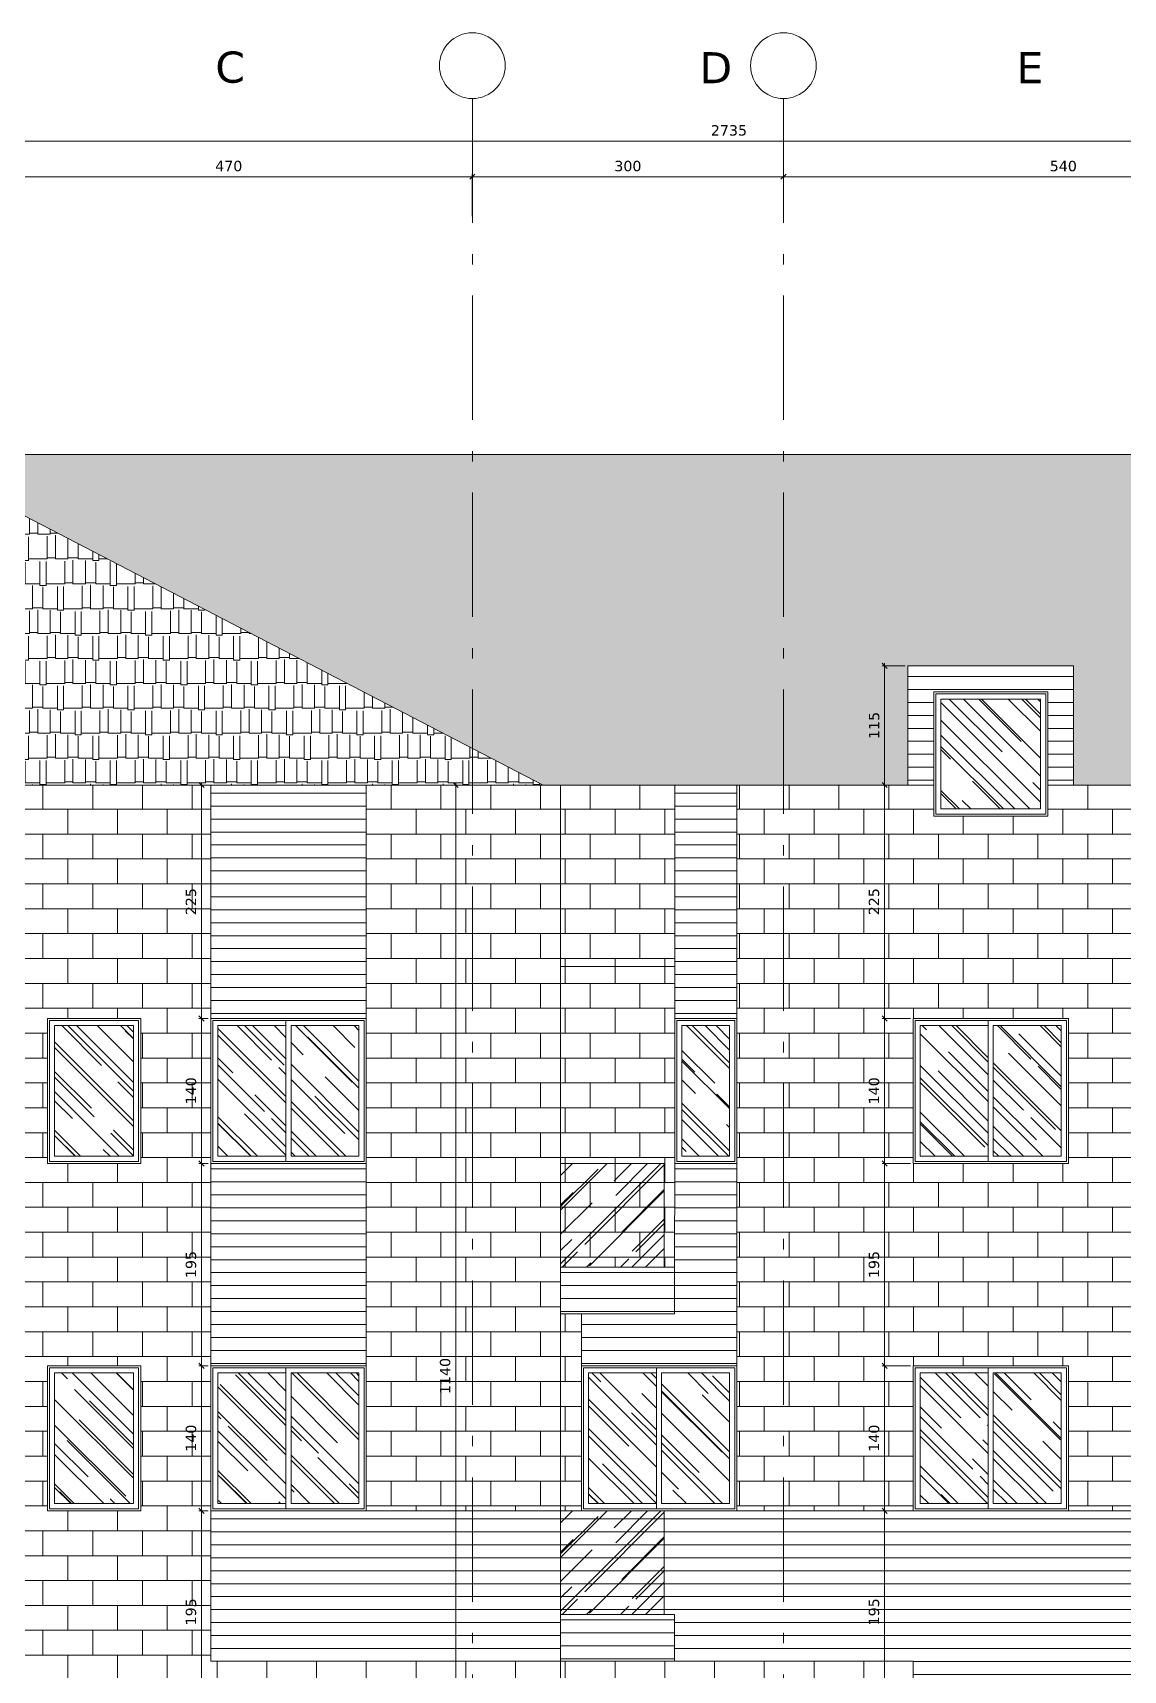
# Model space of a CAD drawing. Header units: inches. Extents: x -48 to 777, y -156 to 510.
# Drawn here: x 356.78 to 367.3, y 4.42 to 20.21 of the extents above; entities that cross this region are included whole.
import ezdxf

# ---------------------------------------------------------------- set-up
doc = ezdxf.new("R2010")
doc.units = ezdxf.units.IN
doc.header["$MEASUREMENT"] = 0
doc.linetypes.add('ACAD_ISO10W100', pattern=[18, 12, -3, 0, -3])
doc.layers.get('Defpoints').update_dxf_attribs({"lineweight": 5})
for name, color, linetype, lineweight in [('A-ANNOTATION', 34, 'Continuous', 5), ('A-AXIS ST', 251, 'ACAD_ISO10W100', 5), ('A-DIM', 9, 'Continuous', 5), ('A-WINDOWS', 4, 'Continuous', 20), ('D-GLASS', 171, 'Continuous', 20), ('D-STONE', 52, 'Continuous', 20), ('D-WOOD', 32, 'Continuous', 20), ('H-GLASS', 111, 'Continuous', 5), ('H-WOOD', 26, 'Continuous', 5)]:
    doc.layers.add(name, color=color, linetype=linetype, lineweight=lineweight)
doc.layers.add('H-STONE', color=7, linetype='Continuous', lineweight=5, true_color=0xc8bd6a)
doc.layers.add('HH-DARK GREY', color=7, linetype='Continuous', lineweight=5, true_color=0x404040)
doc.styles.add('ROMAND', font='verdana.ttf')
doc.dimstyles.new('M-1.50', dxfattribs={"dimtxt": 0.1, "dimasz": 0.05, "dimexe": 0.025, "dimexo": 0.025, "dimgap": 0.05, "dimtad": 1, "dimlfac": 100, "dimrnd": 0.5, "dimzin": 9, "dimdsep": 46, "dimtxsty": 'ROMAND', "dimblk": 'OBLIQUE', "dimcen": 1, "dimdle": 0.025, "dimclrd": 256, "dimclre": 256, "dimclrt": 2, "dimadec": 0, "dimazin": 0, "dimtfac": 0.666667, "dimtmove": 2, "dimatfit": 3, "dimfxl": 0.04, "dimtolj": 1, "dimtzin": 5, "dimlwd": -1, "dimlwe": -1, "dimarcsym": 0})
pattern_1 = [(0, (0, 96.73333), (0.51, 0.24), [0.12, -0.1, 0.14, -0.06, 0.18, -0.08]), (0, (0.12, 96.74333), (0.51, 0.24), [0.1, -0.38, 0.08, -0.12]), (0, (0.36, 96.71833), (0.51, 0.24), [0.06, -0.62]), (90, (0, 96.73333), (-0.17, 0.24), [0.23, -0.73]), (90, (0.12, 96.73333), (-0.17, 0.24), [0.225, -0.735]), (90, (0.22, 96.73333), (-0.17, 0.24), [0.21, -0.75]), (90, (0.36, 96.71833), (-0.17, 0.24), [0.23, -0.73]), (90, (0.42, 96.71833), (-0.17, 0.24), [0.23, -0.73]), (90, (0.6, 96.73333), (-0.17, 0.24), [0.22, -0.74])]

# ---------------------------------------------------------------- blocks, each defined once
blk = doc.blocks.new('_Oblique')
at = {"color": 0, "linetype": 'ByBlock', "lineweight": -2}
blk.add_line((-0.5, -0.5), (0.5, 0.5), dxfattribs=at)
blk = doc.blocks.new('*D669')
at = {"layer": 'A-DIM', "transparency": 16777216}
for p, q in [((365.2, 14.103), (364.976, 14.103)), ((365.001, 14.128), (365.001, 12.928)), ((365.2, 12.953), (364.976, 12.953))]:
    blk.add_line(p, q, dxfattribs=at)
at = {"layer": 'Defpoints', "color": 0, "transparency": 16777216}
for p in [(365.225, 14.103), (365.001, 12.953), (365.225, 12.953)]:
    blk.add_point(p, dxfattribs=at)
at = {"layer": 'A-DIM', "transparency": 16777216, "xscale": 0.05, "yscale": 0.05, "zscale": 0.05}
for p, rotation in [((365.001, 14.103), 90), ((365.001, 12.953), 270)]:
    blk.add_blockref('_Oblique', p, dxfattribs=dict(at, rotation=rotation))
at = {"layer": 'A-DIM', "color": 2, "transparency": 16777216, "insert": (364.9, 13.528), "char_height": 0.1, "attachment_point": 5, "rotation": 90, "style": 'ROMAND'}
blk.add_mtext('\\A1;115', dxfattribs=at)
blk = doc.blocks.new('*D670')
at = {"layer": 'A-DIM', "transparency": 16777216}
for p, q in [((365.2, 12.953), (364.976, 12.953)), ((365.001, 12.978), (365.001, 10.677)), ((365.25, 10.702), (364.976, 10.702))]:
    blk.add_line(p, q, dxfattribs=at)
at = {"layer": 'Defpoints', "color": 0, "transparency": 16777216}
for p in [(365.225, 12.953), (365.001, 10.702), (365.275, 10.702)]:
    blk.add_point(p, dxfattribs=at)
at = {"layer": 'A-DIM', "transparency": 16777216, "xscale": 0.05, "yscale": 0.05, "zscale": 0.05}
for p, rotation in [((365.001, 12.953), 90), ((365.001, 10.702), 270)]:
    blk.add_blockref('_Oblique', p, dxfattribs=dict(at, rotation=rotation))
at = {"layer": 'A-DIM', "color": 2, "transparency": 16777216, "insert": (364.899, 11.828), "char_height": 0.1, "attachment_point": 5, "rotation": 90, "style": 'ROMAND'}
blk.add_mtext('\\A1;225', dxfattribs=at)
blk = doc.blocks.new('*D671')
at = {"layer": 'A-DIM', "transparency": 16777216}
for p, q in [((365.25, 10.702), (364.976, 10.702)), ((365.001, 10.727), (365.001, 9.278)), ((365.25, 9.303), (364.976, 9.303))]:
    blk.add_line(p, q, dxfattribs=at)
at = {"layer": 'Defpoints', "color": 0, "transparency": 16777216}
for p in [(365.275, 10.702), (365.001, 9.303), (365.275, 9.303)]:
    blk.add_point(p, dxfattribs=at)
at = {"layer": 'A-DIM', "transparency": 16777216, "xscale": 0.05, "yscale": 0.05, "zscale": 0.05}
for p, rotation in [((365.001, 10.702), 90), ((365.001, 9.303), 270)]:
    blk.add_blockref('_Oblique', p, dxfattribs=dict(at, rotation=rotation))
at = {"layer": 'A-DIM', "color": 2, "transparency": 16777216, "insert": (364.899, 10.003), "char_height": 0.1, "attachment_point": 5, "rotation": 90, "style": 'ROMAND'}
blk.add_mtext('\\A1;140', dxfattribs=at)
blk = doc.blocks.new('*D672')
at = {"layer": 'A-DIM', "transparency": 16777216}
for p, q in [((365.001, 9.328), (365.001, 7.327)), ((365.25, 9.303), (364.976, 9.303)), ((365.25, 7.352), (364.976, 7.352))]:
    blk.add_line(p, q, dxfattribs=at)
at = {"layer": 'Defpoints', "color": 0, "transparency": 16777216}
for p in [(365.275, 9.303), (365.001, 7.352), (365.275, 7.352)]:
    blk.add_point(p, dxfattribs=at)
at = {"layer": 'A-DIM', "transparency": 16777216, "xscale": 0.05, "yscale": 0.05, "zscale": 0.05}
for p, rotation in [((365.001, 9.303), 90), ((365.001, 7.352), 270)]:
    blk.add_blockref('_Oblique', p, dxfattribs=dict(at, rotation=rotation))
at = {"layer": 'A-DIM', "color": 2, "transparency": 16777216, "insert": (364.899, 8.328), "char_height": 0.1, "attachment_point": 5, "rotation": 90, "style": 'ROMAND'}
blk.add_mtext('\\A1;195', dxfattribs=at)
blk = doc.blocks.new('*D673')
at = {"layer": 'A-DIM', "transparency": 16777216}
for p, q in [((365.25, 7.352), (364.976, 7.352)), ((365.001, 7.377), (365.001, 5.928)), ((365.25, 5.953), (364.976, 5.953))]:
    blk.add_line(p, q, dxfattribs=at)
at = {"layer": 'Defpoints', "color": 0, "transparency": 16777216}
for p in [(365.275, 7.352), (365.001, 5.953), (365.275, 5.953)]:
    blk.add_point(p, dxfattribs=at)
at = {"layer": 'A-DIM', "transparency": 16777216, "xscale": 0.05, "yscale": 0.05, "zscale": 0.05}
for p, rotation in [((365.001, 7.352), 90), ((365.001, 5.953), 270)]:
    blk.add_blockref('_Oblique', p, dxfattribs=dict(at, rotation=rotation))
at = {"layer": 'A-DIM', "color": 2, "transparency": 16777216, "insert": (364.899, 6.653), "char_height": 0.1, "attachment_point": 5, "rotation": 90, "style": 'ROMAND'}
blk.add_mtext('\\A1;140', dxfattribs=at)
blk = doc.blocks.new('*D674')
at = {"layer": 'A-DIM', "transparency": 16777216}
for p, q in [((365.25, 5.953), (364.976, 5.953)), ((365.001, 5.978), (365.001, 3.978)), ((365.25, 4.003), (364.976, 4.003))]:
    blk.add_line(p, q, dxfattribs=at)
at = {"layer": 'Defpoints', "color": 0, "transparency": 16777216}
for p in [(365.275, 5.953), (365.001, 4.003), (365.275, 4.003)]:
    blk.add_point(p, dxfattribs=at)
at = {"layer": 'A-DIM', "transparency": 16777216, "xscale": 0.05, "yscale": 0.05, "zscale": 0.05}
for p, rotation in [((365.001, 5.953), 90), ((365.001, 4.003), 270)]:
    blk.add_blockref('_Oblique', p, dxfattribs=dict(at, rotation=rotation))
at = {"layer": 'A-DIM', "color": 2, "transparency": 16777216, "insert": (364.899, 4.978), "char_height": 0.1, "attachment_point": 5, "rotation": 90, "style": 'ROMAND'}
blk.add_mtext('\\A1;195', dxfattribs=at)
blk = doc.blocks.new('*D687')
at = {"layer": 'A-DIM', "transparency": 16777216}
for p, q in [((358.474, 12.953), (358.386, 12.953)), ((358.411, 12.978), (358.411, 10.677)), ((358.474, 10.702), (358.386, 10.702))]:
    blk.add_line(p, q, dxfattribs=at)
at = {"layer": 'Defpoints', "color": 0, "transparency": 16777216}
for p in [(358.499, 12.953), (358.411, 10.702), (358.499, 10.702)]:
    blk.add_point(p, dxfattribs=at)
at = {"layer": 'A-DIM', "transparency": 16777216, "xscale": 0.05, "yscale": 0.05, "zscale": 0.05}
for p, rotation in [((358.411, 12.953), 90), ((358.411, 10.702), 270)]:
    blk.add_blockref('_Oblique', p, dxfattribs=dict(at, rotation=rotation))
at = {"layer": 'A-DIM', "color": 2, "transparency": 16777216, "insert": (358.309, 11.828), "char_height": 0.1, "attachment_point": 5, "rotation": 90, "style": 'ROMAND'}
blk.add_mtext('\\A1;225', dxfattribs=at)
blk = doc.blocks.new('*D688')
at = {"layer": 'A-DIM', "transparency": 16777216}
for p, q in [((358.474, 10.702), (358.386, 10.702)), ((358.411, 10.727), (358.411, 9.278)), ((358.474, 9.303), (358.386, 9.303))]:
    blk.add_line(p, q, dxfattribs=at)
at = {"layer": 'Defpoints', "color": 0, "transparency": 16777216}
for p in [(358.499, 10.702), (358.411, 9.303), (358.499, 9.303)]:
    blk.add_point(p, dxfattribs=at)
at = {"layer": 'A-DIM', "transparency": 16777216, "xscale": 0.05, "yscale": 0.05, "zscale": 0.05}
for p, rotation in [((358.411, 10.702), 90), ((358.411, 9.303), 270)]:
    blk.add_blockref('_Oblique', p, dxfattribs=dict(at, rotation=rotation))
at = {"layer": 'A-DIM', "color": 2, "transparency": 16777216, "insert": (358.309, 10.003), "char_height": 0.1, "attachment_point": 5, "rotation": 90, "style": 'ROMAND'}
blk.add_mtext('\\A1;140', dxfattribs=at)
blk = doc.blocks.new('*D689')
at = {"layer": 'A-DIM', "transparency": 16777216}
for p, q in [((358.411, 9.328), (358.411, 7.327)), ((358.474, 9.303), (358.386, 9.303)), ((358.474, 7.352), (358.386, 7.352))]:
    blk.add_line(p, q, dxfattribs=at)
at = {"layer": 'Defpoints', "color": 0, "transparency": 16777216}
for p in [(358.499, 9.303), (358.411, 7.352), (358.499, 7.352)]:
    blk.add_point(p, dxfattribs=at)
at = {"layer": 'A-DIM', "transparency": 16777216, "xscale": 0.05, "yscale": 0.05, "zscale": 0.05}
for p, rotation in [((358.411, 9.303), 90), ((358.411, 7.352), 270)]:
    blk.add_blockref('_Oblique', p, dxfattribs=dict(at, rotation=rotation))
at = {"layer": 'A-DIM', "color": 2, "transparency": 16777216, "insert": (358.309, 8.328), "char_height": 0.1, "attachment_point": 5, "rotation": 90, "style": 'ROMAND'}
blk.add_mtext('\\A1;195', dxfattribs=at)
blk = doc.blocks.new('*D690')
at = {"layer": 'A-DIM', "transparency": 16777216}
for p, q in [((358.474, 7.352), (358.386, 7.352)), ((358.411, 7.377), (358.411, 5.928)), ((358.474, 5.953), (358.386, 5.953))]:
    blk.add_line(p, q, dxfattribs=at)
at = {"layer": 'Defpoints', "color": 0, "transparency": 16777216}
for p in [(358.499, 7.352), (358.411, 5.953), (358.499, 5.953)]:
    blk.add_point(p, dxfattribs=at)
at = {"layer": 'A-DIM', "transparency": 16777216, "xscale": 0.05, "yscale": 0.05, "zscale": 0.05}
for p, rotation in [((358.411, 7.352), 90), ((358.411, 5.953), 270)]:
    blk.add_blockref('_Oblique', p, dxfattribs=dict(at, rotation=rotation))
at = {"layer": 'A-DIM', "color": 2, "transparency": 16777216, "insert": (358.309, 6.653), "char_height": 0.1, "attachment_point": 5, "rotation": 90, "style": 'ROMAND'}
blk.add_mtext('\\A1;140', dxfattribs=at)
blk = doc.blocks.new('*D691')
at = {"layer": 'A-DIM', "transparency": 16777216}
for p, q in [((358.474, 5.953), (358.386, 5.953)), ((358.411, 5.978), (358.411, 3.978)), ((358.474, 4.003), (358.386, 4.003))]:
    blk.add_line(p, q, dxfattribs=at)
at = {"layer": 'Defpoints', "color": 0, "transparency": 16777216}
for p in [(358.499, 5.953), (358.411, 4.003), (358.499, 4.003)]:
    blk.add_point(p, dxfattribs=at)
at = {"layer": 'A-DIM', "transparency": 16777216, "xscale": 0.05, "yscale": 0.05, "zscale": 0.05}
for p, rotation in [((358.411, 5.953), 90), ((358.411, 4.003), 270)]:
    blk.add_blockref('_Oblique', p, dxfattribs=dict(at, rotation=rotation))
at = {"layer": 'A-DIM', "color": 2, "transparency": 16777216, "insert": (358.309, 4.978), "char_height": 0.1, "attachment_point": 5, "rotation": 90, "style": 'ROMAND'}
blk.add_mtext('\\A1;195', dxfattribs=at)
blk = doc.blocks.new('*D694')
at = {"layer": 'A-DIM', "transparency": 16777216}
for p, q in [((360.132, 12.953), (360.888, 12.953)), ((360.863, 1.528), (360.863, 12.978)), ((358.543, 1.553), (360.888, 1.553))]:
    blk.add_line(p, q, dxfattribs=at)
at = {"layer": 'Defpoints', "color": 0, "transparency": 16777216}
for p in [(360.107, 12.953), (360.863, 12.953), (358.518, 1.553)]:
    blk.add_point(p, dxfattribs=at)
at = {"layer": 'A-DIM', "transparency": 16777216, "xscale": 0.05, "yscale": 0.05, "zscale": 0.05}
for p, rotation in [((360.863, 12.953), 90), ((360.863, 1.553), 270)]:
    blk.add_blockref('_Oblique', p, dxfattribs=dict(at, rotation=rotation))
at = {"layer": 'A-DIM', "color": 2, "transparency": 16777216, "insert": (360.761, 7.253), "char_height": 0.1, "attachment_point": 5, "rotation": 90, "style": 'ROMAND'}
blk.add_mtext('\\A1;1140', dxfattribs=at)
blk = doc.blocks.new('*D840')
at = {"layer": 'A-DIM', "transparency": 16777216}
for p, q in [((356.298, 18.821), (361.048, 18.821)), ((356.323, 18.647), (356.323, 18.846)), ((361.023, 18.441), (361.023, 18.846))]:
    blk.add_line(p, q, dxfattribs=at)
at = {"layer": 'Defpoints', "color": 0, "transparency": 16777216}
for p in [(361.023, 18.821), (356.323, 18.622), (361.023, 18.416)]:
    blk.add_point(p, dxfattribs=at)
at = {"layer": 'A-DIM', "transparency": 16777216, "xscale": 0.05, "yscale": 0.05, "zscale": 0.05, "rotation": 180}
blk.add_blockref('_Oblique', (356.323, 18.821), dxfattribs=at)
at = {"layer": 'A-DIM', "transparency": 16777216, "xscale": 0.05, "yscale": 0.05, "zscale": 0.05}
blk.add_blockref('_Oblique', (361.023, 18.821), dxfattribs=at)
at = {"layer": 'A-DIM', "color": 2, "transparency": 16777216, "insert": (358.673, 18.923), "char_height": 0.1, "attachment_point": 5, "style": 'ROMAND'}
blk.add_mtext('\\A1;470', dxfattribs=at)
blk = doc.blocks.new('*D841')
at = {"layer": 'A-DIM', "transparency": 16777216}
for p, q in [((360.998, 18.821), (364.05, 18.821)), ((361.023, 18.441), (361.023, 18.846)), ((364.025, 18.441), (364.025, 18.846))]:
    blk.add_line(p, q, dxfattribs=at)
at = {"layer": 'Defpoints', "color": 0, "transparency": 16777216}
for p in [(364.025, 18.821), (361.023, 18.416), (364.025, 18.416)]:
    blk.add_point(p, dxfattribs=at)
at = {"layer": 'A-DIM', "transparency": 16777216, "xscale": 0.05, "yscale": 0.05, "zscale": 0.05, "rotation": 180}
blk.add_blockref('_Oblique', (361.023, 18.821), dxfattribs=at)
at = {"layer": 'A-DIM', "transparency": 16777216, "xscale": 0.05, "yscale": 0.05, "zscale": 0.05}
blk.add_blockref('_Oblique', (364.025, 18.821), dxfattribs=at)
at = {"layer": 'A-DIM', "color": 2, "transparency": 16777216, "insert": (362.524, 18.923), "char_height": 0.1, "attachment_point": 5, "style": 'ROMAND'}
blk.add_mtext('\\A1;300', dxfattribs=at)
blk = doc.blocks.new('*D842')
at = {"layer": 'A-DIM', "transparency": 16777216}
for p, q in [((364, 18.821), (369.45, 18.821)), ((364.025, 18.441), (364.025, 18.846)), ((369.425, 18.441), (369.425, 18.846))]:
    blk.add_line(p, q, dxfattribs=at)
at = {"layer": 'Defpoints', "color": 0, "transparency": 16777216}
for p in [(369.425, 18.821), (364.025, 18.416), (369.425, 18.416)]:
    blk.add_point(p, dxfattribs=at)
at = {"layer": 'A-DIM', "transparency": 16777216, "xscale": 0.05, "yscale": 0.05, "zscale": 0.05, "rotation": 180}
blk.add_blockref('_Oblique', (364.025, 18.821), dxfattribs=at)
at = {"layer": 'A-DIM', "transparency": 16777216, "xscale": 0.05, "yscale": 0.05, "zscale": 0.05}
blk.add_blockref('_Oblique', (369.425, 18.821), dxfattribs=at)
at = {"layer": 'A-DIM', "color": 2, "transparency": 16777216, "insert": (366.725, 18.923), "char_height": 0.1, "attachment_point": 5, "style": 'ROMAND'}
blk.add_mtext('\\A1;540', dxfattribs=at)
blk = doc.blocks.new('*D843')
at = {"layer": 'A-DIM', "transparency": 16777216}
for p, q in [((377.2, 19.165), (349.798, 19.165)), ((349.823, 18.597), (349.823, 19.19)), ((377.175, 17.888), (377.175, 19.19))]:
    blk.add_line(p, q, dxfattribs=at)
at = {"layer": 'Defpoints', "color": 0, "transparency": 16777216}
for p in [(349.823, 19.165), (349.823, 18.572), (377.175, 17.863)]:
    blk.add_point(p, dxfattribs=at)
at = {"layer": 'A-DIM', "transparency": 16777216, "xscale": 0.05, "yscale": 0.05, "zscale": 0.05, "rotation": 180}
blk.add_blockref('_Oblique', (349.823, 19.165), dxfattribs=at)
at = {"layer": 'A-DIM', "transparency": 16777216, "xscale": 0.05, "yscale": 0.05, "zscale": 0.05}
blk.add_blockref('_Oblique', (377.175, 19.165), dxfattribs=at)
at = {"layer": 'A-DIM', "color": 2, "transparency": 16777216, "insert": (363.499, 19.267), "char_height": 0.1, "attachment_point": 5, "style": 'ROMAND'}
blk.add_mtext('\\A1;2735', dxfattribs=at)

msp = doc.modelspace()

# ---------------------------------------------------------------- hatches: boundary and pattern name
at = {"layer": 'H-GLASS'}
h = msp.add_hatch(dxfattribs=at)
h.set_pattern_fill('AR-RROOF', color=256, scale=0.3, angle=135)
h.paths.add_polyline_path([(365.54484, 13.78252), (365.54484, 12.72252), (366.50484, 12.72252), (366.50484, 13.78252)])
h = msp.add_hatch(dxfattribs=at)
h.set_pattern_fill('AR-RROOF', color=256, scale=0.3, angle=135)
h.paths.add_polyline_path([(356.99329, 9.37252), (357.75329, 9.37252), (357.75329, 10.63252), (356.99329, 10.63252)])
h = msp.add_hatch(dxfattribs=at)
h.set_pattern_fill('AR-RROOF', color=256, scale=0.3, angle=135)
h.paths.add_polyline_path([(359.22411, 10.63249), (358.56917, 10.63249), (358.56917, 9.37252), (359.22411, 9.37252)])
h = msp.add_hatch(dxfattribs=at)
h.set_pattern_fill('AR-RROOF', color=256, scale=0.3, angle=135)
h.paths.add_polyline_path([(359.92906, 10.63249), (359.27411, 10.63249), (359.27411, 9.37252), (359.92906, 9.37252)])
h = msp.add_hatch(dxfattribs=at)
h.set_pattern_fill('AR-RROOF', color=256, scale=0.3, angle=135)
h.paths.add_polyline_path([(363.04568, 9.37249), (363.50484, 9.37249), (363.50484, 10.63249), (363.04568, 10.63249)])
h = msp.add_hatch(dxfattribs=at)
h.set_pattern_fill('AR-RROOF', color=256, scale=0.3, angle=135)
h.paths.add_polyline_path([(365.99984, 10.63249), (365.3449, 10.63249), (365.3449, 9.37252), (365.99984, 9.37252)])
h = msp.add_hatch(dxfattribs=at)
h.set_pattern_fill('AR-RROOF', color=256, scale=0.3, angle=135)
h.paths.add_polyline_path([(366.04984, 9.37252), (366.70479, 9.37252), (366.70479, 10.63249), (366.04984, 10.63249)])
h = msp.add_hatch(dxfattribs=at)
h.set_pattern_fill('AR-RROOF', color=256, scale=0.3, angle=45)
h.paths.add_polyline_path([(362.87484, 8.30252), (361.87484, 8.30252), (361.87484, 9.30252), (362.87484, 9.30252)])
h = msp.add_hatch(dxfattribs=at)
h.set_pattern_fill('AR-RROOF', color=256, scale=0.3, angle=135)
h.paths.add_polyline_path([(356.99329, 6.02252), (357.75329, 6.02252), (357.75329, 7.28252), (356.99329, 7.28252)])
h = msp.add_hatch(dxfattribs=at)
h.set_pattern_fill('AR-RROOF', color=256, scale=0.3, angle=135)
h.paths.add_polyline_path([(359.22411, 7.28249), (358.56917, 7.28249), (358.56917, 6.02252), (359.22411, 6.02252)])
h = msp.add_hatch(dxfattribs=at)
h.set_pattern_fill('AR-RROOF', color=256, scale=0.3, angle=135)
h.paths.add_polyline_path([(359.27411, 6.02252), (359.92906, 6.02252), (359.92906, 7.28249), (359.27411, 7.28249)])
h = msp.add_hatch(dxfattribs=at)
h.set_pattern_fill('AR-RROOF', color=256, scale=0.3, angle=135)
h.paths.add_polyline_path([(362.7999, 7.28249), (362.14495, 7.28249), (362.14495, 6.02252), (362.7999, 6.02252)])
h = msp.add_hatch(dxfattribs=at)
h.set_pattern_fill('AR-RROOF', color=256, scale=0.3, angle=135)
h.paths.add_polyline_path([(363.50484, 7.28249), (362.8499, 7.28249), (362.8499, 6.02252), (363.50484, 6.02252)])
h = msp.add_hatch(dxfattribs=at)
h.set_pattern_fill('AR-RROOF', color=256, scale=0.3, angle=135)
h.paths.add_polyline_path([(365.9999, 7.28249), (365.34495, 7.28249), (365.34495, 6.02252), (365.9999, 6.02252)])
h = msp.add_hatch(dxfattribs=at)
h.set_pattern_fill('AR-RROOF', color=256, scale=0.3, angle=135)
h.paths.add_polyline_path([(366.70484, 7.28249), (366.0499, 7.28249), (366.0499, 6.02252), (366.70484, 6.02252)])
h = msp.add_hatch(dxfattribs=at)
h.set_pattern_fill('AR-RROOF', color=256, scale=0.3, angle=45)
h.set_pattern_definition([(45, (0, -3.35), (0.25455844, 0.6788225), [4.5, -0.6, 1.5, -0.3]), (45, (0.17607, -2.9618), (-0.49426764, 0.07000357), [0.9, -0.099, 1.8, -0.225]), (45, (-0.07425, -3.06362), (0.96095812, 1.24521504), [2.4, -0.42, 1.2, -0.3])])
h.paths.add_polyline_path([(362.87484, 4.95252), (361.87484, 4.95252), (361.87484, 5.95252), (362.87484, 5.95252)])
at = {"layer": 'H-STONE'}
h = msp.add_hatch(dxfattribs=at)
h.set_pattern_fill('AR-B816', color=256, scale=0.03)
h.paths.add_polyline_path([(356.62327, 1.55252), (361.87483, 1.55252), (361.87483, 4.50252), (358.49917, 4.50252), (358.49917, 12.95253), (356.62327, 12.95252)])
h.paths.add_polyline_path([(357.82329, 10.70252), (357.82329, 9.30252), (356.92329, 9.30252), (356.92329, 10.70252)], flags=16)
h.paths.add_polyline_path([(357.80329, 10.68252), (357.80329, 9.32252), (356.94329, 9.32252), (356.94329, 10.68252)], flags=0)
h.paths.add_polyline_path([(357.75329, 10.63252), (357.75329, 9.37252), (356.99329, 9.37252), (356.99329, 10.63252)], flags=0)
h.paths.add_polyline_path([(357.82329, 7.35252), (357.82329, 5.95252), (356.92329, 5.95252), (356.92329, 7.35252)], flags=16)
h.paths.add_polyline_path([(357.80329, 7.33252), (357.80329, 5.97252), (356.94329, 5.97252), (356.94329, 7.33252)], flags=0)
h.paths.add_polyline_path([(357.75329, 7.28252), (357.75329, 6.02252), (356.99329, 6.02252), (356.99329, 7.28252)], flags=0)
h.paths.add_polyline_path([(358.49911, 4.00252), (359.999, 4.00252), (359.999, 2.60254), (358.49911, 2.60254)], flags=16)
h.paths.add_polyline_path([(358.51911, 3.98252), (359.22406, 3.98252), (359.979, 3.98252), (359.979, 2.62254), (359.22406, 2.62254), (358.51911, 2.62254)], flags=0)
h.paths.add_polyline_path([(358.51911, 3.98252), (359.979, 3.98252), (359.979, 2.62254), (358.51911, 2.62254)], flags=0)
h.paths.add_polyline_path([(359.27406, 3.93252), (359.929, 3.93252), (359.929, 2.67254), (359.27406, 2.67254)], flags=0)
h = msp.add_hatch(dxfattribs=at)
h.set_pattern_fill('AR-B816', color=256, scale=0.03)
h.paths.add_polyline_path([(361.87483, 5.95252), (361.87483, 12.95253), (359.99911, 12.95253), (359.99911, 5.95252)])
h = msp.add_hatch(dxfattribs=at)
h.set_pattern_fill('AR-B816', color=256, scale=0.03)
h.paths.add_polyline_path([(361.87483, 12.95253), (361.87483, 11.20252), (362.97567, 11.20254), (362.97567, 12.95254)])
h = msp.add_hatch(dxfattribs=at)
h.set_pattern_fill('AR-B816', color=256, scale=0.03)
h.paths.add_polyline_path([(369.17484, 7.35249), (369.17484, 5.95252), (369.17484, 1.55252), (375.32484, 1.55252), (375.32484, 12.95252), (368.97484, 12.95252), (368.97484, 12.65252), (367.87484, 12.65252), (367.87484, 12.95252), (367.62484, 12.95252), (366.57484, 12.95252), (366.57484, 12.65252), (365.47484, 12.65252), (365.47484, 12.95252), (363.57484, 12.95252), (363.57484, 10.70249), (363.57484, 9.30249), (363.5749, 7.25249), (363.57484, 5.95252), (365.27495, 5.95252), (365.27495, 7.35249), (366.77484, 7.35249), (366.77484, 5.95252), (367.67495, 5.95252), (367.67495, 7.35249)])
h.paths.add_polyline_path([(369.17479, 9.30252), (367.6749, 9.30252), (367.6749, 10.70249), (369.17479, 10.70249)], flags=16)
h.paths.add_polyline_path([(366.77479, 9.30252), (365.2749, 9.30252), (365.2749, 10.70249), (366.77479, 10.70249)], flags=16)
h = msp.add_hatch(dxfattribs=at)
h.set_pattern_fill('AR-B816', color=256, scale=0.03)
h.paths.add_polyline_path([(362.97568, 10.70249), (362.97574, 11.20254), (361.87483, 11.20252), (361.87483, 9.30252), (362.87484, 9.30252), (362.87484, 8.30252), (362.97484, 8.30252), (362.97577, 9.30249), (362.97568, 9.30249)])
h = msp.add_hatch(dxfattribs=at)
h.set_pattern_fill('AR-B816', color=256, scale=0.03)
h.paths.add_polyline_path([(362.87484, 9.30252), (361.87484, 9.30252), (361.87484, 8.30252), (362.87484, 8.30252)], flags=17)
h = msp.add_hatch(dxfattribs=at)
h.set_pattern_fill('AR-B816', color=256, scale=0.03)
h.paths.add_polyline_path([(362.07495, 7.85252), (361.87483, 7.85252), (361.87483, 5.95252), (362.07495, 5.95252), (362.07495, 7.35249)])
h = msp.add_hatch(dxfattribs=at)
h.set_pattern_fill('AR-B816', color=256, scale=0.03)
h.paths.add_polyline_path([(365.2749, 2.60254), (365.2749, 4.00252), (365.27484, 4.00252), (365.27484, 4.50252), (362.97484, 4.50252), (361.87483, 4.50252), (361.87483, 1.55252), (365.2749, 1.55252)])
h.paths.add_polyline_path([(363.57484, 2.60252), (362.97568, 2.60252), (362.97568, 4.00252), (363.57484, 4.00252)], flags=16)
at = {"layer": 'H-WOOD'}
h = msp.add_hatch(dxfattribs=at)
h.set_pattern_fill('ANSI31', color=256, angle=135)
h.paths.add_polyline_path([(366.82484, 14.10252), (365.22484, 14.10252), (365.22484, 12.95252), (365.47484, 12.95252), (365.47484, 13.85252), (366.57484, 13.85252), (366.57484, 12.95252), (366.82484, 12.95252)])
h = msp.add_hatch(dxfattribs=at)
h.set_pattern_fill('ANSI31', color=256, angle=135)
h.paths.add_polyline_path([(358.49917, 10.70249), (359.99911, 10.70249), (359.99911, 12.95253), (358.49917, 12.95253)])
h = msp.add_hatch(dxfattribs=at)
h.set_pattern_fill('ANSI31', color=256, angle=135)
h.paths.add_polyline_path([(362.97592, 10.70249), (363.57484, 10.70249), (363.57484, 12.95252), (362.97567, 12.95254), (362.97567, 11.20254)])
h = msp.add_hatch(dxfattribs=at)
h.set_pattern_fill('ANSI31', color=256, angle=135)
h.paths.add_polyline_path([(359.99911, 9.30252), (358.49917, 9.30252), (358.49917, 7.35249), (359.99911, 7.35249)])
h = msp.add_hatch(dxfattribs=at)
h.set_pattern_fill('ANSI31', color=256, angle=135)
h.paths.add_polyline_path([(363.57484, 9.30249), (362.97577, 9.30249), (362.97484, 8.30252), (362.97484, 7.85252), (362.07495, 7.85252), (362.07495, 7.35249), (363.5749, 7.35249)])
h = msp.add_hatch(dxfattribs=at)
h.set_pattern_fill('ANSI31', color=256, angle=135)
edge = h.paths.add_edge_path()
edge.add_line((361.87484, 8.30252), (361.87484, 7.85252))
edge.add_line((361.87484, 7.85252), (362.97484, 7.85252))
edge.add_line((362.97484, 7.85252), (362.97484, 8.30252))
edge.add_line((362.97484, 8.30252), (361.87484, 8.30252))
h = msp.add_hatch(dxfattribs=at)
h.set_pattern_fill('ANSI31', color=256, angle=135)
h.paths.add_polyline_path([(361.87483, 4.50252), (361.87483, 5.95252), (359.99911, 5.95252), (358.49917, 5.95252), (358.49917, 4.50252)])
h = msp.add_hatch(dxfattribs=at)
h.set_pattern_fill('ANSI31', color=256, angle=135)
h.paths.add_polyline_path([(361.87484, 4.95252), (362.87484, 4.95252), (362.87484, 5.95252), (361.87484, 5.95252)])
h = msp.add_hatch(dxfattribs=at)
h.set_pattern_fill('ANSI31', color=256, angle=135)
h.paths.add_polyline_path([(362.87484, 5.95252), (362.87484, 4.95252), (362.97484, 4.95252), (362.97484, 4.50252), (365.27484, 4.50252), (365.27484, 4.00252), (366.77479, 4.00252), (366.77479, 2.60254), (365.2749, 2.60254), (365.2749, 1.55252), (369.17484, 1.55252), (369.17484, 2.60254), (367.6749, 2.60254), (367.6749, 4.00252), (369.17484, 4.00252), (369.17484, 5.95252)])
h = msp.add_hatch(dxfattribs=at)
h.set_pattern_fill('ANSI31', color=256, angle=135)
h.set_pattern_definition([(180, (0, -3.35), (-1e-17, -0.125), [])])
edge = h.paths.add_edge_path()
edge.add_line((361.87484, 4.95252), (361.87484, 4.50252))
edge.add_line((361.87484, 4.50252), (362.97484, 4.50252))
edge.add_line((362.97484, 4.50252), (362.97484, 4.95252))
edge.add_line((362.97484, 4.95252), (361.87484, 4.95252))
at = {"layer": 'HH-DARK GREY'}
h = msp.add_hatch(dxfattribs=at)
h.set_pattern_fill('AR-RSHKE', color=256, scale=0.02, angle=360)
h.set_pattern_definition(pattern_1)
h.paths.add_polyline_path([(355.55964, 16.14123), (352.89347, 14.75794), (356.37327, 12.95252), (361.70559, 12.95253)])
h = msp.add_hatch(dxfattribs=at)
h.set_pattern_fill('AR-RSHKE', color=256, scale=0.02, angle=360)
h.set_pattern_definition(pattern_1)
h.paths.add_polyline_path([(368.70092, 16.14123), (355.55964, 16.14123), (361.70559, 12.95253), (362.97567, 12.95254), (363.57484, 12.95252), (365.22484, 12.95252), (365.22484, 14.10252), (366.82484, 14.10252), (366.82484, 12.95252), (367.62484, 12.95252), (367.62484, 14.10252), (369.22484, 14.10252), (369.22484, 12.95252), (374.84691, 12.95252)])

# ---------------------------------------------------------------- linework, layer by layer
at = {"layer": 'A-ANNOTATION', "linetype": 'Continuous'}
for centre in [(361.02328, 19.89209), (364.02484, 19.89209)]:
    msp.add_circle(centre, 0.31723, dxfattribs=at)
at = {"layer": 'A-AXIS ST', "ltscale": 0.1}
for p, q in [((361.02328, 19.57485), (361.02328, -6.24262)), ((364.02484, 19.57485), (364.02484, -6.24262))]:
    msp.add_line(p, q, dxfattribs=at)
at = {"layer": 'A-WINDOWS'}
for points in [[(366.55484, 13.83252), (366.55484, 12.67252), (365.49484, 12.67252), (365.49484, 13.83252), (366.55484, 13.83252)], [(366.50484, 13.78252), (366.50484, 12.72252), (365.54484, 12.72252), (365.54484, 13.78252), (366.50484, 13.78252)]]:
    msp.add_lwpolyline(points, dxfattribs=at)
for points in [[(356.94329, 10.68252), (357.80329, 10.68252), (357.80329, 9.32252), (356.94329, 9.32252)], [(356.99329, 10.63252), (357.75329, 10.63252), (357.75329, 9.37252), (356.99329, 9.37252)], [(358.51917, 10.68249), (359.97906, 10.68249), (359.97906, 9.32252), (358.51917, 9.32252)], [(358.56917, 10.63249), (359.22411, 10.63249), (359.22411, 10.68249), (358.51917, 10.68249), (358.51917, 9.32252), (359.22411, 9.32252), (359.22411, 9.37252), (358.56917, 9.37252)], [(359.97906, 9.32252), (359.22411, 9.32252), (359.22411, 10.68249), (359.97906, 10.68249)], [(359.92906, 9.37252), (359.27411, 9.37252), (359.27411, 10.63249), (359.92906, 10.63249)], [(362.99568, 10.68249), (363.55484, 10.68249), (363.55484, 9.32249), (362.99568, 9.32249)], [(363.04568, 10.63249), (363.50484, 10.63249), (363.50484, 9.37249), (363.04568, 9.37249)], [(365.2949, 10.68249), (366.75479, 10.68249), (366.75479, 9.32252), (365.2949, 9.32252)], [(365.3449, 10.63249), (365.99984, 10.63249), (365.99984, 10.68249), (365.2949, 10.68249), (365.2949, 9.32252), (365.99984, 9.32252), (365.99984, 9.37252), (365.3449, 9.37252)], [(366.75479, 9.32252), (365.99984, 9.32252), (365.99984, 10.68249), (366.75479, 10.68249)], [(366.70479, 9.37252), (366.04984, 9.37252), (366.04984, 10.63249), (366.70479, 10.63249)], [(356.94329, 7.33252), (357.80329, 7.33252), (357.80329, 5.97252), (356.94329, 5.97252)], [(356.99329, 7.28252), (357.75329, 7.28252), (357.75329, 6.02252), (356.99329, 6.02252)], [(358.51917, 7.33249), (359.97906, 7.33249), (359.97906, 5.97252), (358.51917, 5.97252)], [(358.56917, 7.28249), (359.22411, 7.28249), (359.22411, 7.33249), (358.51917, 7.33249), (358.51917, 5.97252), (359.22411, 5.97252), (359.22411, 6.02252), (358.56917, 6.02252)], [(359.97906, 5.97252), (359.22411, 5.97252), (359.22411, 7.33249), (359.97906, 7.33249)], [(359.92906, 6.02252), (359.27411, 6.02252), (359.27411, 7.28249), (359.92906, 7.28249)], [(362.09495, 7.33249), (363.55484, 7.33249), (363.55484, 5.97252), (362.09495, 5.97252)], [(362.14495, 7.28249), (362.7999, 7.28249), (362.7999, 7.33249), (362.09495, 7.33249), (362.09495, 5.97252), (362.7999, 5.97252), (362.7999, 6.02252), (362.14495, 6.02252)], [(363.55484, 5.97252), (362.7999, 5.97252), (362.7999, 7.33249), (363.55484, 7.33249)], [(363.50484, 6.02252), (362.8499, 6.02252), (362.8499, 7.28249), (363.50484, 7.28249)], [(365.29495, 7.33249), (366.75484, 7.33249), (366.75484, 5.97252), (365.29495, 5.97252)], [(365.34495, 7.28249), (365.9999, 7.28249), (365.9999, 7.33249), (365.29495, 7.33249), (365.29495, 5.97252), (365.9999, 5.97252), (365.9999, 6.02252), (365.34495, 6.02252)], [(366.75484, 5.97252), (365.9999, 5.97252), (365.9999, 7.33249), (366.75484, 7.33249)], [(366.70484, 6.02252), (366.0499, 6.02252), (366.0499, 7.28249), (366.70484, 7.28249)]]:
    msp.add_lwpolyline(points, close=True, dxfattribs=at)
at = {"layer": 'D-GLASS'}
for points in [[(362.87484, 8.30252), (361.87484, 8.30252), (361.87484, 9.30252), (362.87484, 9.30252)], [(362.87484, 4.95252), (361.87484, 4.95252), (361.87484, 5.95252), (362.87484, 5.95252)]]:
    msp.add_lwpolyline(points, close=True, dxfattribs=at)
at = {"layer": 'D-STONE'}
for p, q in [((355.55964, 16.14123), (368.70092, 16.14123)), ((355.55964, 16.14123), (361.70559, 12.95253)), ((361.87483, 1.55252), (361.87483, 12.95253)), ((363.57484, 10.70249), (363.57484, 12.95252))]:
    msp.add_line(p, q, dxfattribs=at)
msp.add_lwpolyline([(361.87483, 11.20252), (362.97567, 11.20254), (362.97567, 12.95254), (353.17328, 12.95252)], dxfattribs=at)
at = {"layer": 'D-WOOD'}
for p, q in [((365.47484, 12.65252), (365.47484, 13.85252)), ((366.57484, 13.85252), (366.57484, 12.65252)), ((362.97592, 12.75252), (362.97592, 10.70249)), ((362.97577, 9.30249), (362.97484, 8.30252)), ((363.5749, 7.25249), (363.57484, 9.30249)), ((362.07495, 7.25249), (362.07495, 7.85252))]:
    msp.add_line(p, q, dxfattribs=at)
for points in [[(367.87484, 13.85252), (368.97484, 13.85252), (368.97484, 12.95252), (369.22484, 12.95252), (369.22484, 14.10252), (367.62484, 14.10252), (367.62484, 12.95252), (367.87484, 12.95252), (367.87484, 12.95252), (366.57484, 12.95252), (366.57484, 12.65252), (365.47484, 12.65252), (365.47484, 12.95252), (363.57484, 12.95252)], [(361.87484, 4.50252), (358.49917, 4.50252), (358.49917, 12.95253)], [(359.99911, 12.95253), (359.99911, 5.95252), (361.87484, 5.95252)], [(363.57484, 12.95252), (362.97567, 12.95254)], [(358.49917, 9.30252), (358.49917, 10.70249), (359.99906, 10.70249), (359.99906, 9.30252), (358.49917, 9.30252)], [(365.2749, 9.30252), (365.2749, 10.70249), (366.77479, 10.70249), (366.77479, 9.30252), (365.2749, 9.30252)], [(361.87484, 8.30252), (361.87484, 7.85252), (362.97484, 7.85252), (362.97484, 8.30252), (361.87484, 8.30252)], [(358.49917, 5.95252), (358.49917, 7.35249), (359.99906, 7.35249), (359.99906, 5.95252), (358.49917, 5.95252)], [(362.07495, 5.95252), (362.07495, 7.35249), (363.57484, 7.35249), (363.57484, 5.95252), (362.07495, 5.95252)], [(365.27495, 5.95252), (365.27495, 7.35249), (366.77484, 7.35249), (366.77484, 5.95252), (365.27495, 5.95252)], [(362.87484, 5.95252), (369.17484, 5.95252), (369.17484, 1.55252)], [(361.87484, 4.95252), (361.87484, 4.50252), (362.97484, 4.50252), (362.97484, 4.95252), (361.87484, 4.95252)], [(362.97484, 4.50252), (365.27484, 4.50252), (365.27484, 4.00252)]]:
    msp.add_lwpolyline(points, dxfattribs=at)
for points in [[(366.82484, 14.10252), (365.22484, 14.10252), (365.22484, 12.95252), (365.47484, 12.95252), (365.47484, 13.85252), (366.57484, 13.85252), (366.57484, 12.95252), (366.82484, 12.95252)], [(356.92329, 10.70252), (357.82329, 10.70252), (357.82329, 9.30252), (356.92329, 9.30252)], [(362.97568, 10.70249), (363.57484, 10.70249), (363.57484, 9.30249), (362.97568, 9.30249)], [(356.92329, 7.35252), (357.82329, 7.35252), (357.82329, 5.95252), (356.92329, 5.95252)]]:
    msp.add_lwpolyline(points, close=True, dxfattribs=at)

# ---------------------------------------------------------------- texts
at = {"layer": 'A-ANNOTATION', "char_height": 0.3, "width": 5.0170833, "attachment_point": 9, "style": 'ROMAND'}
for s, insert in [('C', (358.8306, 19.72214)), ('D', (363.5306, 19.72214)), ('E', (366.53217, 19.72214))]:
    msp.add_mtext(s, dxfattribs=dict(at, insert=insert))

# ---------------------------------------------------------------- dimensions: what is measured, and where the dimension line sits
at = {"layer": 'A-DIM'}
for base, p1, p2, angle, picture, middle in [((349.82342, 19.16483), (377.17484, 17.86343), (349.82342, 18.57179), 180, '*D843', (363.49913, 19.26691)), ((361.02328, 18.82073), (356.32327, 18.62172), (361.02328, 18.41598), 180, '*D840', (358.67328, 18.92278)), ((364.02484, 18.82073), (361.02328, 18.41598), (364.02484, 18.41598), 180, '*D841', (362.52406, 18.92281)), ((369.42484, 18.82073), (364.02484, 18.41598), (369.42484, 18.41598), 180, '*D842', (366.72484, 18.92278)), ((365.00072, 12.95252), (365.22484, 14.10252), (365.22484, 12.95252), 90, '*D669', (364.89951, 13.52752)), ((358.41101, 10.70249), (358.49917, 12.95253), (358.49917, 10.70249), 90, '*D687', (358.30893, 11.82751)), ((360.86325, 12.95253), (358.51805, 1.55252), (360.10682, 12.95253), 90, '*D694', (360.7612, 7.25252)), ((365.00072, 10.70249), (365.22484, 12.95252), (365.2749, 10.70249), 90, '*D670', (364.89863, 11.82751)), ((358.41101, 9.30252), (358.49917, 10.70249), (358.49917, 9.30252), 90, '*D688', (358.30897, 10.00251)), ((365.00072, 9.30252), (365.2749, 10.70249), (365.2749, 9.30252), 90, '*D671', (364.89867, 10.00251)), ((358.41101, 7.35249), (358.49917, 9.30252), (358.49917, 7.35249), 90, '*D689', (358.30897, 8.32751)), ((365.00072, 7.35249), (365.2749, 9.30252), (365.27495, 7.35249), 90, '*D672', (364.89867, 8.32751)), ((358.41101, 5.95252), (358.49917, 7.35249), (358.49917, 5.95252), 90, '*D690', (358.30897, 6.65251)), ((365.00072, 5.95252), (365.27495, 7.35249), (365.27495, 5.95252), 90, '*D673', (364.89867, 6.65251)), ((358.41101, 4.00252), (358.49917, 5.95252), (358.49911, 4.00252), 90, '*D691', (358.30897, 4.97752)), ((365.00072, 4.00252), (365.27495, 5.95252), (365.27484, 4.00252), 90, '*D674', (364.89867, 4.97752))]:
    dim = msp.add_linear_dim(base=base, p1=p1, p2=p2, angle=angle, dimstyle='M-1.50', dxfattribs=at)
    dim.commit()
    dim.dimension.update_dxf_attribs({"geometry": picture, "text_midpoint": middle})

doc.saveas('drawing.dxf')
